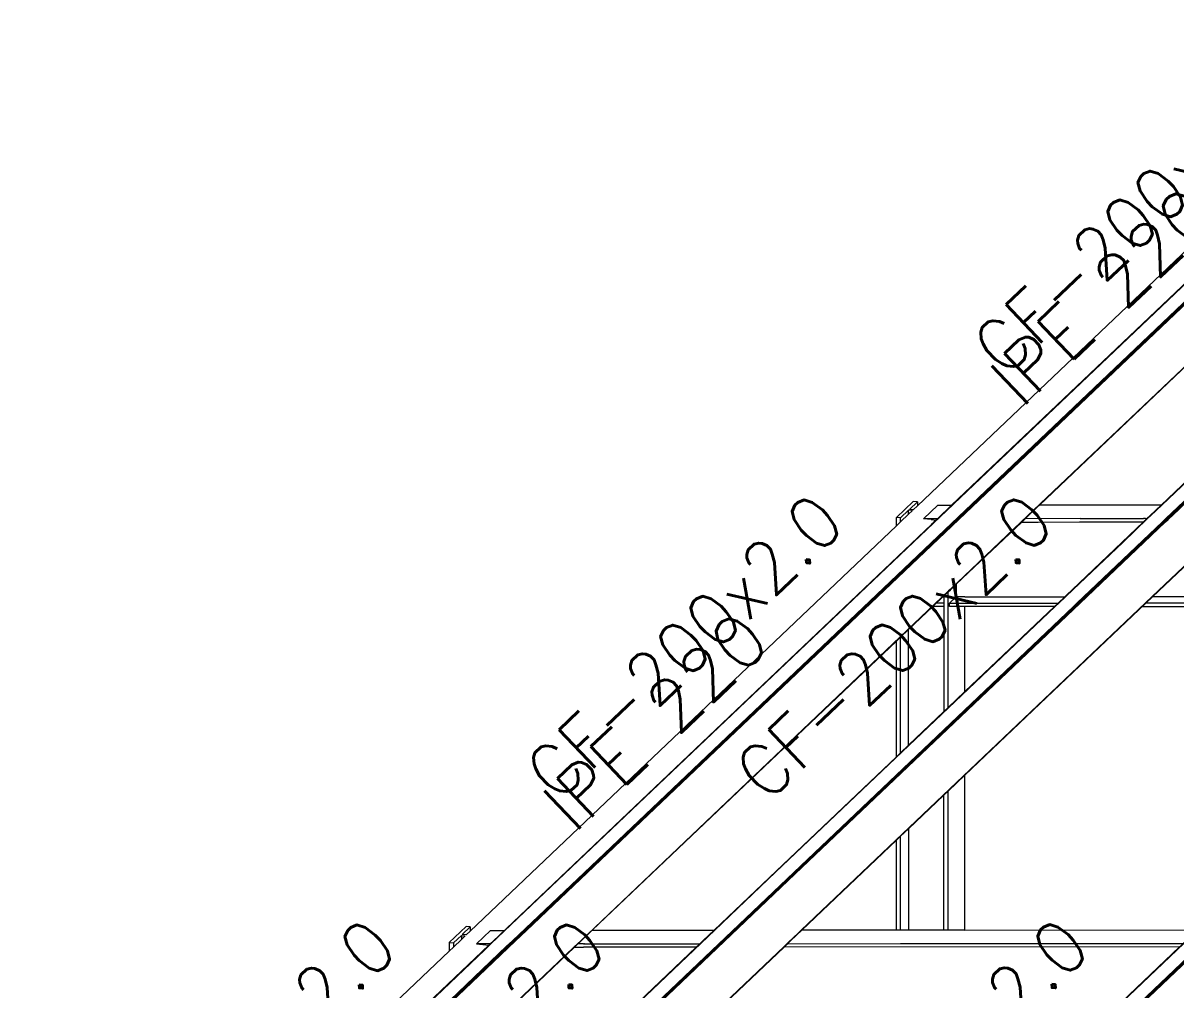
# Model space of a CAD drawing. Header units: millimetres. Extents: x 0 to 42, y 0 to 29.7.
# Drawn here: x 10.632 to 14.018, y 20.312 to 23.153 of the extents above; entities that cross this region are included whole.
import ezdxf
from ezdxf.enums import TextEntityAlignment as Align

# ---------------------------------------------------------------- set-up
doc = ezdxf.new("R2010")
doc.units = ezdxf.units.MM
doc.layers.add('BARRAS_DE_ACERO', color=7, linetype='Continuous', lineweight=9)
doc.layers.add('REFERENCIA_DE_LAS_BARRAS', color=2, linetype='Continuous', lineweight=9)
doc.styles.add('CYPETXT', font='romans__.ttf', dxfattribs={"height": 0.2})

msp = doc.modelspace()

# ---------------------------------------------------------------- linework, layer by layer
at = {"layer": 'BARRAS_DE_ACERO'}
for p, q in [((12.0066, 20.44749), (14.61413, 22.92739)), ((13.259, 21.73426), (14.51051, 22.92452)), ((14.61395, 22.92914), (13.35964, 21.73622)), ((12.10914, 20.4872), (14.6373, 22.89163)), ((14.63687, 22.89597), (12.28168, 20.65604)), ((13.3082, 21.68678), (14.59494, 22.91055)), ((13.99163, 21.69739), (15.26803, 22.91133)), ((14.62383, 22.88117), (13.59507, 21.90276)), ((14.6004, 22.85453), (12.11124, 20.4872)), ((13.56312, 21.68639), (14.66852, 22.73768)), ((13.98903, 21.69696), (15.08704, 22.74121)), ((14.51051, 22.5861), (13.58491, 21.70581)), ((14.51051, 22.5857), (13.61748, 21.73638)), ((14.51051, 22.24531), (13.97561, 21.73659)), ((13.97708, 21.73659), (14.15754, 21.90822)), ((12.28175, 20.65372), (13.59507, 21.90276)), ((14.00576, 21.70606), (14.21206, 21.90227)), ((14.21372, 21.90187), (14.00784, 21.70606)), ((13.24663, 21.7475), (13.19719, 21.70048)), ((13.259, 21.74626), (13.23551, 21.72392)), ((13.259, 21.74626), (13.24663, 21.7475)), ((13.259, 21.74626), (13.259, 21.73426)), ((13.24692, 21.72277), (13.23551, 21.72392)), ((13.24692, 21.72277), (13.259, 21.73426)), ((13.27714, 21.69651), (13.31886, 21.73619)), ((13.31791, 21.69653), (13.35964, 21.73622)), ((13.31886, 21.73619), (13.35964, 21.73622)), ((13.61404, 21.73317), (13.57566, 21.69667)), ((13.61741, 21.73638), (13.61404, 21.73317)), ((13.61748, 21.73638), (13.61741, 21.73638)), ((13.97503, 21.73659), (13.61748, 21.73638)), ((13.9429, 21.70603), (13.93331, 21.69691)), ((13.93534, 21.69689), (13.94495, 21.70603)), ((13.97561, 21.73659), (13.94077, 21.70345)), ((13.97708, 21.73659), (13.94495, 21.70603)), ((13.99825, 21.69694), (14.00784, 21.70606)), ((14.0354, 21.73663), (13.99899, 21.702)), ((14.00576, 21.70606), (14.00052, 21.70108)), ((11.94567, 20.48521), (13.19719, 21.67547)), ((12.0121, 20.45411), (13.30055, 21.67951)), ((13.29728, 21.67691), (12.22851, 20.66045)), ((13.19719, 21.67547), (13.19719, 21.70048)), ((13.31791, 21.69653), (13.27714, 21.69651)), ((13.29908, 21.69431), (13.27714, 21.69651)), ((13.29908, 21.69431), (13.314, 21.69281)), ((13.3082, 21.68678), (13.30055, 21.67951)), ((13.30779, 21.6869), (13.30766, 21.68678)), ((13.314, 21.69281), (13.30779, 21.6869)), ((13.314, 21.69281), (13.31791, 21.69653)), ((13.35513, 21.48858), (13.56312, 21.68639)), ((13.56549, 21.68693), (13.37306, 21.50392)), ((13.69187, 21.46728), (13.92304, 21.68715)), ((13.97875, 21.68718), (13.72773, 21.44844)), ((13.73479, 21.68704), (13.92304, 21.68715)), ((13.73734, 21.69677), (13.92359, 21.69688)), ((13.75223, 21.46731), (13.98846, 21.69198)), ((13.75472, 21.46731), (13.98471, 21.68604)), ((13.7568, 21.46731), (13.98798, 21.68718)), ((13.76316, 21.4801), (13.98626, 21.69228)), ((13.93534, 21.69689), (13.86201, 21.62715)), ((13.92363, 21.68715), (13.86426, 21.63069)), ((13.92304, 21.68715), (13.9236, 21.68768)), ((13.92918, 21.69689), (13.92359, 21.69688)), ((13.93329, 21.69689), (13.9236, 21.68768)), ((13.92363, 21.68715), (13.93387, 21.69689)), ((13.93331, 21.69691), (13.9333, 21.6969)), ((13.93387, 21.69689), (13.93389, 21.69691)), ((13.94077, 21.70345), (13.93389, 21.69691)), ((14.17927, 21.68747), (13.9487, 21.46819)), ((13.94935, 21.4675), (14.18051, 21.68734)), ((13.94971, 21.46743), (14.18072, 21.68713)), ((13.97875, 21.68718), (13.98903, 21.69696)), ((13.99246, 21.69342), (13.98471, 21.68604)), ((13.99112, 21.6969), (13.98626, 21.69228)), ((13.98798, 21.68718), (13.99579, 21.69461)), ((13.98846, 21.69198), (13.99362, 21.69689)), ((13.99116, 21.69694), (13.99112, 21.6969)), ((13.99116, 21.69694), (13.99163, 21.69739)), ((13.99246, 21.69342), (13.9948, 21.69564)), ((13.99367, 21.69694), (13.99362, 21.69689)), ((13.99367, 21.69694), (13.99899, 21.702)), ((13.99483, 21.69567), (13.9948, 21.69564)), ((13.99617, 21.69694), (13.99483, 21.69567)), ((13.99825, 21.69694), (13.99579, 21.69461)), ((13.99617, 21.69694), (13.99724, 21.69796)), ((14.00052, 21.70108), (13.99724, 21.69796)), ((13.86426, 21.63069), (13.6964, 21.47105)), ((13.86201, 21.62715), (13.71619, 21.48846)), ((13.35597, 21.48767), (13.37306, 21.50392)), ((13.37306, 21.50392), (13.37306, 21.46708)), ((12.27021, 20.45676), (13.35075, 21.48441)), ((13.9487, 21.46819), (12.91777, 20.4877)), ((13.31404, 21.44819), (13.33819, 21.47116)), ((13.337, 21.469), (13.337, 21.46963)), ((13.337, 21.46706), (13.337, 21.469)), ((13.33773, 21.47032), (13.33854, 21.47109)), ((13.33819, 21.47116), (13.35577, 21.48788)), ((13.34936, 21.48138), (13.35595, 21.48765)), ((13.35513, 21.48858), (13.35075, 21.48441)), ((13.35595, 21.48765), (13.35597, 21.48767)), ((13.69392, 21.46728), (13.71619, 21.48846)), ((13.74971, 21.46731), (13.75641, 21.47368)), ((13.75986, 21.47696), (13.75641, 21.47368)), ((13.75986, 21.47696), (13.76316, 21.4801)), ((14.52288, 21.46778), (13.94971, 21.46743)), ((11.35914, 19.19372), (13.7196, 21.43868)), ((12.30371, 20.48732), (13.30378, 21.43843)), ((12.84267, 20.65771), (13.66382, 21.43865)), ((12.84625, 20.66251), (13.66234, 21.43865)), ((13.71747, 21.43868), (12.89606, 20.65748)), ((12.89848, 20.65535), (13.72212, 21.43868)), ((12.89966, 20.65411), (13.74569, 21.45872)), ((12.9004, 20.65283), (13.73696, 21.44844)), ((12.91914, 20.4877), (13.94935, 21.4675)), ((13.23304, 21.37076), (13.3042, 21.43843)), ((13.31404, 21.44819), (13.30378, 21.43843)), ((13.3042, 21.43843), (13.31446, 21.44819)), ((13.337, 21.43845), (13.3042, 21.43843)), ((13.31446, 21.44819), (13.33408, 21.46685)), ((13.337, 21.4482), (13.31446, 21.44819)), ((13.337, 21.46685), (13.33408, 21.46685)), ((13.337, 21.46685), (13.337, 21.46706)), ((13.337, 21.46685), (13.337, 21.4482)), ((13.337, 21.4482), (13.337, 21.43845)), ((13.37306, 21.46708), (13.35322, 21.44821)), ((13.35322, 21.44821), (13.67202, 21.44841)), ((13.35322, 21.43846), (13.35322, 21.44821)), ((13.3988, 21.43849), (13.35322, 21.43846)), ((13.3988, 21.4671), (13.37306, 21.46708)), ((13.3988, 21.4671), (13.69187, 21.46728)), ((13.3988, 20.94348), (13.91961, 21.4388)), ((13.3988, 21.18855), (13.3988, 21.43849)), ((13.66176, 21.43865), (13.67202, 21.44841)), ((13.6726, 21.44841), (13.66234, 21.43865)), ((13.66382, 21.43865), (13.67408, 21.44841)), ((13.69187, 21.46728), (13.67202, 21.44841)), ((13.69392, 21.46728), (13.67408, 21.44841)), ((13.71747, 21.43868), (13.72773, 21.44844)), ((13.72987, 21.44844), (13.7196, 21.43868)), ((13.72212, 21.43868), (13.73238, 21.44844)), ((13.72987, 21.44844), (13.74308, 21.461)), ((13.73238, 21.44844), (13.73782, 21.45361)), ((13.7568, 21.46731), (13.73696, 21.44844)), ((13.73782, 21.45361), (13.74439, 21.45986)), ((13.75088, 21.46603), (13.74439, 21.45986)), ((13.75472, 21.46731), (13.74569, 21.45872)), ((13.75088, 21.46603), (13.75223, 21.46731)), ((13.91961, 21.4388), (13.92987, 21.44856)), ((13.91961, 21.4388), (14.51051, 21.43916)), ((13.94971, 21.46743), (13.92987, 21.44856)), ((13.19719, 20.99681), (13.19719, 21.33666)), ((13.34936, 21.14153), (13.3988, 21.18855)), ((13.23304, 21.0309), (13.337, 21.12977)), ((13.19719, 20.99681), (12.84392, 20.66083)), ((13.20955, 21.00856), (13.19719, 20.99681)), ((13.19719, 20.75173), (13.20955, 20.76349)), ((13.20955, 20.76349), (13.23304, 20.78583)), ((13.20955, 20.48789), (13.20955, 20.76349)), ((13.23304, 20.78583), (13.23304, 20.4879)), ((13.19719, 20.75173), (12.91958, 20.4877)), ((13.19719, 20.48788), (13.19719, 20.75173)), ((12.04631, 20.48717), (12.22851, 20.66045)), ((12.28004, 20.65653), (12.06986, 20.45664)), ((12.10415, 20.4872), (12.28168, 20.65604)), ((12.41443, 20.19941), (12.89606, 20.65748)), ((12.44023, 20.21952), (12.89848, 20.65535)), ((12.6617, 20.48754), (12.84392, 20.66083)), ((12.84625, 20.66251), (12.66228, 20.48754)), ((12.84267, 20.65771), (12.66374, 20.48754)), ((12.28175, 20.65372), (12.10666, 20.4872)), ((12.9004, 20.65283), (12.44349, 20.21828)), ((12.89786, 20.65238), (12.89783, 20.65237)), ((12.89786, 20.65238), (12.89966, 20.65411)), ((11.93331, 20.49845), (11.88387, 20.45143)), ((11.92219, 20.47488), (11.94567, 20.49721)), ((11.94567, 20.49721), (11.93331, 20.49845)), ((11.94567, 20.49721), (11.94567, 20.48521)), ((11.96382, 20.44747), (12.00553, 20.48714)), ((12.00553, 20.48714), (12.04631, 20.48717)), ((12.01446, 20.45688), (12.04631, 20.48717)), ((12.07201, 20.45664), (12.10415, 20.4872)), ((12.10666, 20.4872), (12.07453, 20.45664)), ((12.10914, 20.4872), (12.07701, 20.45664)), ((12.07911, 20.45664), (12.11124, 20.4872)), ((12.27157, 20.45676), (12.30371, 20.48732)), ((12.29615, 20.47978), (12.30407, 20.48732)), ((12.30415, 20.48732), (12.6617, 20.48754)), ((12.38059, 20.21824), (12.66374, 20.48754)), ((12.66228, 20.48754), (12.39286, 20.23131)), ((12.6617, 20.48754), (12.62957, 20.45698)), ((12.88698, 20.45842), (12.91777, 20.4877)), ((12.9195, 20.4877), (12.88735, 20.45713)), ((12.91958, 20.4877), (12.9195, 20.4877)), ((13.3988, 20.488), (14.0811, 20.48842)), ((13.82565, 20.19049), (14.13894, 20.48845)), ((14.13679, 20.48845), (13.85476, 20.22022)), ((14.14145, 20.48845), (13.85959, 20.22038)), ((14.14394, 20.48845), (13.86077, 20.21914)), ((12.0121, 20.45411), (11.54032, 20.00542)), ((11.89623, 20.45019), (11.91972, 20.47253)), ((11.91972, 20.47253), (11.93113, 20.47138)), ((11.9336, 20.47373), (11.92219, 20.47488)), ((11.9336, 20.47373), (11.94567, 20.48521)), ((11.99283, 20.37459), (12.07911, 20.45664)), ((12.01417, 20.4566), (12.00459, 20.44749)), ((12.01417, 20.4566), (12.01446, 20.45688)), ((12.05531, 20.44075), (12.07201, 20.45664)), ((12.06142, 20.44861), (12.06986, 20.45664)), ((12.07453, 20.45664), (12.06329, 20.44595)), ((12.06648, 20.44663), (12.07701, 20.45664)), ((12.27021, 20.45676), (12.26063, 20.44765)), ((12.26199, 20.44765), (12.27157, 20.45676)), ((12.26236, 20.44765), (12.27194, 20.45676)), ((12.27194, 20.45676), (12.29615, 20.47978)), ((12.61998, 20.44786), (12.62957, 20.45698)), ((12.86729, 20.43969), (12.88562, 20.45713)), ((12.88735, 20.45713), (12.87917, 20.44935)), ((12.88698, 20.45842), (12.88562, 20.45713)), ((14.04951, 20.45784), (13.79925, 20.21983)), ((13.86176, 20.2181), (14.11387, 20.45787)), ((10.63235, 19.23617), (11.88387, 20.42643)), ((10.70397, 19.20862), (11.98736, 20.42919)), ((12.05269, 20.4403), (10.96672, 19.40749)), ((10.96843, 19.40468), (12.06329, 20.44595)), ((12.00438, 20.44749), (11.96382, 20.44747)), ((11.96382, 20.44747), (12.00067, 20.44376)), ((12.06571, 20.44589), (11.98525, 20.36937)), ((11.98736, 20.42919), (12.0066, 20.44749)), ((12.05531, 20.44075), (11.99221, 20.38074)), ((12.00071, 20.19915), (12.25177, 20.43793)), ((12.06142, 20.44861), (12.05269, 20.4403)), ((12.25218, 20.43789), (12.05974, 20.25487)), ((12.06648, 20.44663), (12.06571, 20.44589)), ((12.22449, 20.41328), (12.25194, 20.43939)), ((12.2518, 20.43796), (12.25177, 20.43793)), ((12.26198, 20.44764), (12.2518, 20.43796)), ((12.26063, 20.44765), (12.25194, 20.43939)), ((12.26219, 20.44741), (12.25218, 20.43789)), ((12.25218, 20.43789), (12.27848, 20.43791)), ((12.26198, 20.44764), (12.26199, 20.44765)), ((12.26235, 20.44764), (12.26219, 20.44741)), ((12.27847, 20.44765), (12.26235, 20.44764)), ((12.26236, 20.44765), (12.26235, 20.44764)), ((12.27847, 20.44765), (12.27849, 20.44765)), ((12.60972, 20.43811), (12.27848, 20.43791)), ((12.27851, 20.44765), (12.27849, 20.44765)), ((12.27853, 20.44765), (12.27851, 20.44765)), ((12.27855, 20.44765), (12.27853, 20.44765)), ((12.27855, 20.44765), (12.27857, 20.44765)), ((12.27859, 20.44765), (12.27857, 20.44765)), ((12.27861, 20.44765), (12.27859, 20.44765)), ((12.27863, 20.44765), (12.27861, 20.44765)), ((12.27863, 20.44765), (12.27865, 20.44765)), ((12.27865, 20.44765), (12.27867, 20.44765)), ((12.27869, 20.44765), (12.27867, 20.44765)), ((12.27869, 20.44765), (12.27871, 20.44765)), ((12.27871, 20.44765), (12.27873, 20.44765)), ((12.27873, 20.44765), (12.27875, 20.44765)), ((12.27875, 20.44765), (12.27877, 20.44765)), ((12.27877, 20.44765), (12.27879, 20.44765)), ((12.27879, 20.44765), (12.27881, 20.44765)), ((12.27881, 20.44765), (12.27883, 20.44765)), ((12.27883, 20.44765), (12.27885, 20.44765)), ((12.27885, 20.44765), (12.27887, 20.44765)), ((12.27887, 20.44765), (12.27889, 20.44765)), ((12.27889, 20.44765), (12.27891, 20.44765)), ((12.27891, 20.44765), (12.27893, 20.44765)), ((12.27895, 20.44765), (12.27893, 20.44765)), ((12.27897, 20.44765), (12.27895, 20.44765)), ((12.27897, 20.44765), (12.27899, 20.44765)), ((12.27899, 20.44765), (12.27901, 20.44765)), ((12.27901, 20.44765), (12.27903, 20.44765)), ((12.27903, 20.44765), (12.27905, 20.44765)), ((12.27905, 20.44765), (12.27907, 20.44765)), ((12.27907, 20.44765), (12.27909, 20.44765)), ((12.27909, 20.44765), (12.27911, 20.44765)), ((12.27911, 20.44765), (12.27913, 20.44765)), ((12.27913, 20.44765), (12.27915, 20.44765)), ((12.27915, 20.44765), (12.27917, 20.44765)), ((12.27917, 20.44765), (12.27919, 20.44765)), ((12.27919, 20.44765), (12.27921, 20.44765)), ((12.27921, 20.44765), (12.27923, 20.44765)), ((12.27923, 20.44765), (12.27925, 20.44765)), ((12.27925, 20.44765), (12.27927, 20.44765)), ((12.27927, 20.44765), (12.27929, 20.44765)), ((12.27929, 20.44765), (12.27931, 20.44765)), ((12.27933, 20.44765), (12.27931, 20.44765)), ((12.27935, 20.44765), (12.27933, 20.44765)), ((12.27937, 20.44765), (12.27935, 20.44765)), ((12.27937, 20.44765), (12.27939, 20.44765)), ((12.27939, 20.44765), (12.27941, 20.44765)), ((12.27941, 20.44765), (12.27943, 20.44765)), ((12.27945, 20.44765), (12.27943, 20.44765)), ((12.27945, 20.44765), (12.27947, 20.44765)), ((12.27949, 20.44765), (12.27947, 20.44765)), ((12.27949, 20.44765), (12.27951, 20.44765)), ((12.27951, 20.44765), (12.27953, 20.44765)), ((12.27953, 20.44765), (12.27955, 20.44765)), ((12.27955, 20.44765), (12.27957, 20.44765)), ((12.27959, 20.44765), (12.27957, 20.44765)), ((12.27961, 20.44765), (12.27959, 20.44765)), ((12.27961, 20.44765), (12.27963, 20.44765)), ((12.27963, 20.44765), (12.27965, 20.44765)), ((12.27965, 20.44765), (12.27967, 20.44765)), ((12.27967, 20.44765), (12.27969, 20.44765)), ((12.27969, 20.44765), (12.27971, 20.44765)), ((12.27971, 20.44765), (12.27973, 20.44765)), ((12.27973, 20.44765), (12.27975, 20.44765)), ((12.27975, 20.44765), (12.27977, 20.44765)), ((12.27977, 20.44765), (12.27979, 20.44765)), ((12.27979, 20.44765), (12.27981, 20.44765)), ((12.27981, 20.44765), (12.27983, 20.44765)), ((12.27983, 20.44765), (12.27985, 20.44765)), ((12.27985, 20.44765), (12.27987, 20.44765)), ((12.27989, 20.44765), (12.27987, 20.44765)), ((12.27991, 20.44765), (12.27989, 20.44765)), ((12.27991, 20.44765), (12.27993, 20.44765)), ((12.27993, 20.44765), (12.27995, 20.44765)), ((12.27995, 20.44765), (12.27997, 20.44765)), ((12.27997, 20.44765), (12.27999, 20.44765)), ((12.27999, 20.44765), (12.28001, 20.44765)), ((12.28001, 20.44765), (12.28003, 20.44765)), ((12.28003, 20.44765), (12.28005, 20.44765)), ((12.28005, 20.44765), (12.28007, 20.44765)), ((12.28007, 20.44765), (12.28009, 20.44765)), ((12.28009, 20.44765), (12.28011, 20.44765)), ((12.28011, 20.44765), (12.28013, 20.44765)), ((12.28013, 20.44765), (12.28015, 20.44765)), ((12.28015, 20.44765), (12.28017, 20.44765)), ((12.28017, 20.44765), (12.28019, 20.44765)), ((12.28019, 20.44765), (12.28021, 20.44765)), ((12.28021, 20.44765), (12.28023, 20.44765)), ((12.28023, 20.44765), (12.28025, 20.44765)), ((12.28025, 20.44765), (12.28027, 20.44765)), ((12.28027, 20.44765), (12.28029, 20.44765)), ((12.28029, 20.44765), (12.28031, 20.44765)), ((12.28031, 20.44765), (12.28033, 20.44765)), ((12.28033, 20.44765), (12.28035, 20.44765)), ((12.28037, 20.44765), (12.28035, 20.44765)), ((12.28039, 20.44765), (12.28037, 20.44765)), ((12.28039, 20.44765), (12.28041, 20.44765)), ((12.28041, 20.44765), (12.28043, 20.44765)), ((12.28043, 20.44765), (12.28045, 20.44765)), ((12.28045, 20.44765), (12.28047, 20.44765)), ((12.28047, 20.44765), (12.28049, 20.44765)), ((12.28049, 20.44765), (12.28051, 20.44765)), ((12.28051, 20.44765), (12.28053, 20.44765)), ((12.28053, 20.44765), (12.28055, 20.44765)), ((12.28055, 20.44765), (12.28057, 20.44765)), ((12.28057, 20.44765), (12.28059, 20.44765)), ((12.28059, 20.44765), (12.28061, 20.44765)), ((12.28061, 20.44765), (12.28063, 20.44765)), ((12.28063, 20.44765), (12.28065, 20.44765)), ((12.28065, 20.44765), (12.28067, 20.44765)), ((12.28067, 20.44765), (12.28069, 20.44765)), ((12.28069, 20.44765), (12.28071, 20.44765)), ((12.28071, 20.44765), (12.28073, 20.44765)), ((12.28073, 20.44765), (12.28075, 20.44765)), ((12.28075, 20.44765), (12.28077, 20.44765)), ((12.28077, 20.44765), (12.28079, 20.44765)), ((12.28079, 20.44765), (12.28081, 20.44765)), ((12.28081, 20.44765), (12.28083, 20.44765)), ((12.28083, 20.44765), (12.28085, 20.44765)), ((12.28085, 20.44765), (12.28087, 20.44765)), ((12.28087, 20.44765), (12.28089, 20.44765)), ((12.28089, 20.44765), (12.28091, 20.44765)), ((12.28091, 20.44765), (12.28093, 20.44765)), ((12.28095, 20.44765), (12.28093, 20.44765)), ((12.28097, 20.44765), (12.28095, 20.44765)), ((12.28099, 20.44765), (12.28097, 20.44765)), ((12.28101, 20.44765), (12.28099, 20.44765)), ((12.28101, 20.44765), (12.28103, 20.44765)), ((12.28103, 20.44765), (12.28105, 20.44765)), ((12.28105, 20.44765), (12.28107, 20.44765)), ((12.28107, 20.44765), (12.28109, 20.44765)), ((12.28109, 20.44765), (12.28111, 20.44765)), ((12.28111, 20.44765), (12.28113, 20.44765)), ((12.28113, 20.44765), (12.28115, 20.44765)), ((12.28115, 20.44765), (12.28117, 20.44765)), ((12.28117, 20.44765), (12.28119, 20.44765)), ((12.28119, 20.44765), (12.28121, 20.44765)), ((12.28121, 20.44765), (12.28123, 20.44765)), ((12.28123, 20.44765), (12.28125, 20.44765)), ((12.28125, 20.44765), (12.28127, 20.44765)), ((12.28127, 20.44765), (12.28129, 20.44765)), ((12.28131, 20.44765), (12.28129, 20.44765)), ((12.28131, 20.44765), (12.28133, 20.44765)), ((12.28133, 20.44765), (12.28135, 20.44765)), ((12.28135, 20.44765), (12.28137, 20.44765)), ((12.28139, 20.44765), (12.28137, 20.44765)), ((12.28139, 20.44765), (12.28141, 20.44765)), ((12.28141, 20.44765), (12.28143, 20.44765)), ((12.28145, 20.44765), (12.28143, 20.44765)), ((12.28145, 20.44765), (12.28147, 20.44765)), ((12.28147, 20.44765), (12.28149, 20.44765)), ((12.28149, 20.44765), (12.28151, 20.44765)), ((12.28151, 20.44765), (12.28153, 20.44765)), ((12.28155, 20.44765), (12.28153, 20.44765)), ((12.28155, 20.44765), (12.28157, 20.44765)), ((12.28157, 20.44765), (12.28159, 20.44765)), ((12.28161, 20.44765), (12.28159, 20.44765)), ((12.28161, 20.44765), (12.28163, 20.44765)), ((12.28163, 20.44765), (12.28165, 20.44765)), ((12.28165, 20.44765), (12.28167, 20.44765)), ((12.28169, 20.44765), (12.28167, 20.44765)), ((12.28169, 20.44765), (12.28171, 20.44765)), ((12.28171, 20.44765), (12.28173, 20.44765)), ((12.28175, 20.44765), (12.28173, 20.44765)), ((12.28177, 20.44765), (12.28175, 20.44765)), ((12.28177, 20.44765), (12.28179, 20.44765)), ((12.28179, 20.44765), (12.28181, 20.44765)), ((12.28183, 20.44765), (12.28181, 20.44765)), ((12.28183, 20.44765), (12.28185, 20.44765)), ((12.28187, 20.44765), (12.28185, 20.44765)), ((12.28189, 20.44765), (12.28187, 20.44765)), ((12.28191, 20.44765), (12.28189, 20.44765)), ((12.28191, 20.44765), (12.28193, 20.44765)), ((12.28193, 20.44765), (12.28195, 20.44765)), ((12.28195, 20.44765), (12.28197, 20.44765)), ((12.28199, 20.44765), (12.28197, 20.44765)), ((12.28201, 20.44765), (12.28199, 20.44765)), ((12.28201, 20.44765), (12.28203, 20.44765)), ((12.28203, 20.44765), (12.28205, 20.44765)), ((12.28205, 20.44765), (12.28207, 20.44765)), ((12.28207, 20.44765), (12.28209, 20.44765)), ((12.28209, 20.44765), (12.28211, 20.44765)), ((12.28211, 20.44765), (12.28213, 20.44765)), ((12.28213, 20.44765), (12.28215, 20.44765)), ((12.28215, 20.44765), (12.28217, 20.44765)), ((12.28217, 20.44765), (12.28219, 20.44765)), ((12.28219, 20.44765), (12.28221, 20.44765)), ((12.28221, 20.44765), (12.28223, 20.44765)), ((12.28225, 20.44765), (12.28223, 20.44765)), ((12.28225, 20.44765), (12.28227, 20.44765)), ((12.28227, 20.44765), (12.28229, 20.44765)), ((12.28229, 20.44765), (12.28231, 20.44765)), ((12.28231, 20.44765), (12.28233, 20.44765)), ((12.28233, 20.44765), (12.28235, 20.44765)), ((12.28235, 20.44765), (12.28237, 20.44765)), ((12.28237, 20.44765), (12.28239, 20.44765)), ((12.28239, 20.44765), (12.28241, 20.44765)), ((12.28241, 20.44765), (12.28243, 20.44765)), ((12.28243, 20.44765), (12.28245, 20.44765)), ((12.28245, 20.44765), (12.28247, 20.44765)), ((12.28247, 20.44765), (12.28249, 20.44765)), ((12.28249, 20.44765), (12.28251, 20.44765)), ((12.28251, 20.44765), (12.28253, 20.44765)), ((12.28255, 20.44765), (12.28253, 20.44765)), ((12.28255, 20.44765), (12.28257, 20.44765)), ((12.28257, 20.44765), (12.28259, 20.44765)), ((12.28259, 20.44765), (12.28261, 20.44765)), ((12.28261, 20.44765), (12.28263, 20.44765)), ((12.28263, 20.44765), (12.28265, 20.44765)), ((12.28265, 20.44765), (12.28267, 20.44765)), ((12.28267, 20.44765), (12.28269, 20.44765)), ((12.28269, 20.44765), (12.28271, 20.44765)), ((12.28273, 20.44765), (12.28271, 20.44765)), ((12.28273, 20.44765), (12.28275, 20.44765)), ((12.28275, 20.44765), (12.28277, 20.44765)), ((12.28277, 20.44765), (12.28279, 20.44765)), ((12.28279, 20.44765), (12.28281, 20.44765)), ((12.28281, 20.44765), (12.28283, 20.44765)), ((12.28283, 20.44765), (12.28285, 20.44765)), ((12.28287, 20.44765), (12.28285, 20.44765)), ((12.28287, 20.44765), (12.28289, 20.44765)), ((12.28289, 20.44765), (12.28291, 20.44765)), ((12.28291, 20.44765), (12.28293, 20.44765)), ((12.28293, 20.44765), (12.28295, 20.44765)), ((12.28297, 20.44765), (12.28295, 20.44765)), ((12.28297, 20.44765), (12.28299, 20.44765)), ((12.28299, 20.44765), (12.28301, 20.44765)), ((12.28301, 20.44765), (12.28303, 20.44765)), ((12.28305, 20.44765), (12.28303, 20.44765)), ((12.28305, 20.44765), (12.28307, 20.44765)), ((12.28307, 20.44765), (12.28309, 20.44765)), ((12.28309, 20.44765), (12.28311, 20.44765)), ((12.28313, 20.44765), (12.28311, 20.44765)), ((12.28313, 20.44765), (12.28315, 20.44765)), ((12.28315, 20.44765), (12.28317, 20.44765)), ((12.28317, 20.44765), (12.28319, 20.44765)), ((12.28319, 20.44765), (12.28321, 20.44765)), ((12.28321, 20.44765), (12.28323, 20.44765)), ((12.28323, 20.44765), (12.28325, 20.44765)), ((12.28325, 20.44765), (12.28327, 20.44765)), ((12.28329, 20.44765), (12.28327, 20.44765)), ((12.28329, 20.44765), (12.28331, 20.44765)), ((12.28331, 20.44765), (12.28333, 20.44765)), ((12.28333, 20.44765), (12.28335, 20.44765)), ((12.28337, 20.44765), (12.28335, 20.44765)), ((12.28337, 20.44765), (12.28339, 20.44765)), ((12.28339, 20.44765), (12.28341, 20.44765)), ((12.28341, 20.44765), (12.28343, 20.44765)), ((12.28343, 20.44765), (12.28345, 20.44765)), ((12.28345, 20.44765), (12.28347, 20.44765)), ((12.28347, 20.44765), (12.28349, 20.44765)), ((12.28349, 20.44765), (12.28351, 20.44765)), ((12.28353, 20.44765), (12.28351, 20.44765)), ((12.28353, 20.44765), (12.28355, 20.44765)), ((12.28357, 20.44765), (12.28355, 20.44765)), ((12.28357, 20.44765), (12.28359, 20.44765)), ((12.28359, 20.44765), (12.28361, 20.44765)), ((12.28361, 20.44765), (12.28363, 20.44765)), ((12.28365, 20.44765), (12.28363, 20.44765)), ((12.28367, 20.44765), (12.28365, 20.44765)), ((12.28367, 20.44765), (12.28369, 20.44765)), ((12.28369, 20.44765), (12.28371, 20.44765)), ((12.28371, 20.44765), (12.28373, 20.44765)), ((12.28375, 20.44765), (12.28373, 20.44765)), ((12.28375, 20.44765), (12.28377, 20.44765)), ((12.28377, 20.44765), (12.28379, 20.44765)), ((12.28381, 20.44765), (12.28379, 20.44765)), ((12.28383, 20.44765), (12.28381, 20.44765)), ((12.28385, 20.44765), (12.28383, 20.44765)), ((12.28385, 20.44765), (12.28387, 20.44765)), ((12.28387, 20.44765), (12.28389, 20.44765)), ((12.28389, 20.44765), (12.28391, 20.44765)), ((12.28391, 20.44765), (12.28393, 20.44765)), ((12.28393, 20.44765), (12.28395, 20.44765)), ((12.28395, 20.44765), (12.28397, 20.44765)), ((12.28399, 20.44765), (12.28397, 20.44765)), ((12.28401, 20.44765), (12.28399, 20.44765)), ((12.28401, 20.44765), (12.28403, 20.44765)), ((12.28403, 20.44765), (12.28405, 20.44765)), ((12.28405, 20.44765), (12.28407, 20.44765)), ((12.28407, 20.44765), (12.28409, 20.44765)), ((12.28409, 20.44765), (12.28411, 20.44765)), ((12.28413, 20.44765), (12.28411, 20.44765)), ((12.28415, 20.44765), (12.28413, 20.44765)), ((12.28417, 20.44765), (12.28415, 20.44765)), ((12.28417, 20.44765), (12.28419, 20.44765)), ((12.28421, 20.44765), (12.28419, 20.44765)), ((12.28423, 20.44765), (12.28421, 20.44765)), ((12.28423, 20.44765), (12.28425, 20.44765)), ((12.28425, 20.44765), (12.28427, 20.44765)), ((12.28429, 20.44765), (12.28427, 20.44765)), ((12.28429, 20.44765), (12.28431, 20.44765)), ((12.28431, 20.44765), (12.28433, 20.44765)), ((12.28433, 20.44765), (12.28435, 20.44765)), ((12.28437, 20.44765), (12.28435, 20.44765)), ((12.28439, 20.44765), (12.28437, 20.44765)), ((12.28439, 20.44765), (12.28441, 20.44765)), ((12.28441, 20.44765), (12.28443, 20.44765)), ((12.28445, 20.44765), (12.28443, 20.44765)), ((12.28447, 20.44765), (12.28445, 20.44765)), ((12.28449, 20.44765), (12.28447, 20.44765)), ((12.28449, 20.44765), (12.28451, 20.44765)), ((12.28451, 20.44765), (12.28453, 20.44765)), ((12.28453, 20.44765), (12.28455, 20.44765)), ((12.28457, 20.44765), (12.28455, 20.44765)), ((12.28459, 20.44765), (12.28457, 20.44765)), ((12.28459, 20.44765), (12.28461, 20.44765)), ((12.28461, 20.44765), (12.28463, 20.44765)), ((12.28465, 20.44765), (12.28463, 20.44765)), ((12.28467, 20.44765), (12.28465, 20.44765)), ((12.28467, 20.44765), (12.28469, 20.44765)), ((12.28469, 20.44765), (12.28471, 20.44765)), ((12.28471, 20.44765), (12.28473, 20.44765)), ((12.28475, 20.44765), (12.28473, 20.44765)), ((12.28475, 20.44765), (12.28477, 20.44765)), ((12.28477, 20.44765), (12.28479, 20.44765)), ((12.28479, 20.44765), (12.28481, 20.44765)), ((12.28483, 20.44765), (12.28481, 20.44765)), ((12.28483, 20.44765), (12.28485, 20.44765)), ((12.28485, 20.44765), (12.28487, 20.44765)), ((12.28489, 20.44765), (12.28487, 20.44765)), ((12.28489, 20.44765), (12.28491, 20.44765)), ((12.28491, 20.44765), (12.28493, 20.44765)), ((12.28493, 20.44765), (12.28495, 20.44765)), ((12.28497, 20.44765), (12.28495, 20.44765)), ((12.28497, 20.44765), (12.28499, 20.44765)), ((12.28499, 20.44765), (12.28501, 20.44765)), ((12.28501, 20.44765), (12.28503, 20.44765)), ((12.28503, 20.44765), (12.28505, 20.44765)), ((12.28507, 20.44765), (12.28505, 20.44765)), ((12.28507, 20.44765), (12.28509, 20.44765)), ((12.28509, 20.44765), (12.28511, 20.44765)), ((12.28513, 20.44765), (12.28511, 20.44765)), ((12.28515, 20.44765), (12.28513, 20.44765)), ((12.28515, 20.44765), (12.28517, 20.44765)), ((12.28517, 20.44765), (12.28519, 20.44765)), ((12.28519, 20.44765), (12.28521, 20.44765)), ((12.28523, 20.44765), (12.28521, 20.44765)), ((12.28523, 20.44765), (12.28525, 20.44765)), ((12.28525, 20.44765), (12.28527, 20.44765)), ((12.28529, 20.44765), (12.28527, 20.44765)), ((12.28531, 20.44765), (12.28529, 20.44765)), ((12.28533, 20.44765), (12.28531, 20.44765)), ((12.28533, 20.44765), (12.28535, 20.44765)), ((12.28537, 20.44765), (12.28535, 20.44765)), ((12.28539, 20.44765), (12.28537, 20.44765)), ((12.28541, 20.44765), (12.61998, 20.44786)), ((12.60972, 20.43811), (12.37855, 20.21824)), ((12.61998, 20.44786), (12.60972, 20.43811)), ((12.86729, 20.43969), (12.63539, 20.21914)), ((12.86741, 20.43809), (12.6364, 20.21839)), ((12.86722, 20.4383), (12.6527, 20.2343)), ((12.86742, 20.4385), (12.86722, 20.4383)), ((12.86742, 20.4381), (12.86741, 20.43809)), ((12.86742, 20.4385), (12.86752, 20.4386)), ((12.86759, 20.43826), (12.86742, 20.4381)), ((12.87761, 20.44779), (12.86759, 20.43826)), ((14.0291, 20.43896), (12.86759, 20.43826)), ((12.87917, 20.44935), (12.87776, 20.44801)), ((12.87881, 20.44801), (13.20955, 20.44822)), ((13.79792, 20.21909), (14.0291, 20.43896)), ((14.04139, 20.44872), (13.79995, 20.2191)), ((11.99221, 20.38074), (10.75984, 19.20868)), ((10.97067, 19.40445), (11.98525, 20.36937)), ((11.99283, 20.37459), (10.971, 19.40278))]:
    msp.add_line(p, q, dxfattribs=at)
for points in [[(14.90487, 23.1529), (14.68152, 22.94048), (14.67845, 22.93756), (14.67843, 22.93754), (12.28004, 20.65653)], [(14.15724, 21.90987), (13.97503, 21.73659), (13.9429, 21.70603)], [(13.19719, 21.67547), (13.20955, 21.68723), (13.23304, 21.70957)], [(13.23304, 21.70957), (13.23304, 21.72157), (13.20955, 21.69923)], [(13.23304, 21.70957), (13.24445, 21.72042), (13.23304, 21.72157)], [(13.58491, 21.70581), (13.35578, 21.48789), (13.35577, 21.48788)], [(13.20955, 21.68723), (13.20955, 21.69923), (13.19719, 21.70048)], [(13.29728, 21.67691), (13.30051, 21.67998), (13.30766, 21.68678)], [(13.73734, 21.69677), (13.57566, 21.69667), (13.57553, 21.69648), (13.56549, 21.68693), (13.61398, 21.68697), (13.73479, 21.68704)], [(13.92918, 21.69689), (13.93329, 21.69689), (13.9333, 21.6969)], [(13.33408, 21.46685), (13.3362, 21.46887), (13.33634, 21.469), (13.337, 21.46963), (13.33773, 21.47032)], [(13.34936, 21.14153), (13.34936, 21.48138), (13.33854, 21.47109)], [(13.6964, 21.47105), (13.69448, 21.46922), (13.69244, 21.46728), (13.6726, 21.44841)], [(13.337, 21.43845), (13.337, 21.12977), (13.34936, 21.14153)], [(13.3988, 21.4671), (13.67255, 21.46726), (13.69187, 21.46728)], [(13.3988, 21.18855), (13.66176, 21.43865), (13.3988, 21.43849)], [(13.74971, 21.46731), (13.74969, 21.46729), (13.74308, 21.461)], [(14.52303, 21.44894), (14.51052, 21.44893), (13.92987, 21.44856)], [(13.23304, 21.0309), (13.23304, 21.37076), (13.20955, 21.34842)], [(13.19719, 21.33666), (12.30415, 20.48732), (12.30407, 20.48732)], [(13.23304, 21.0309), (13.20955, 21.00856), (13.20955, 21.34842), (13.19719, 21.33666)], [(13.3988, 20.488), (13.3988, 20.94348), (13.34936, 20.89646)], [(13.34936, 20.48797), (13.34936, 20.89646), (13.337, 20.8847)], [(13.337, 20.48796), (13.337, 20.8847), (13.23304, 20.78583)], [(12.89783, 20.65237), (12.42156, 20.1994), (12.41131, 20.18964)], [(12.91914, 20.4877), (12.887, 20.45713), (12.88067, 20.45111), (12.87742, 20.44802)], [(13.3988, 20.488), (13.34936, 20.48797), (13.337, 20.48796), (13.23304, 20.4879), (13.20955, 20.48789), (13.19719, 20.48788), (12.91958, 20.4877)], [(11.88387, 20.45143), (11.89623, 20.45019), (11.89623, 20.43819), (11.91972, 20.46053)], [(11.91972, 20.47253), (11.91972, 20.46053), (11.93113, 20.47138)], [(13.3988, 20.44834), (14.03938, 20.44874), (14.04895, 20.45784)], [(12.00067, 20.44376), (10.91519, 19.41141), (10.72913, 19.23445)], [(11.88387, 20.45143), (11.88387, 20.42643), (11.89623, 20.43819)], [(12.00067, 20.44376), (12.00459, 20.44749), (12.00438, 20.44749)], [(12.28541, 20.44765), (12.2854, 20.44765), (12.28539, 20.44765)], [(12.87742, 20.44802), (12.86753, 20.4386), (12.86752, 20.4386)], [(12.87881, 20.44801), (12.87776, 20.44801), (12.87761, 20.44779)], [(13.20955, 20.44822), (13.337, 20.44829), (13.3988, 20.44834)], [(12.22449, 20.41328), (11.99934, 20.19915), (11.99897, 20.1988)]]:
    msp.add_lwpolyline(points, dxfattribs=at)

# ---------------------------------------------------------------- texts
at = {"layer": 'REFERENCIA_DE_LAS_BARRAS', "style": 'CYPETXT'}
for s, width, p, p2 in [('CF-200x2.0', 0.812714, (13.51495, 22.10914), (14.36712, 22.92065)), ('IPE 220', 0.844169, (13.56417, 22.01723), (14.14749, 22.57272)), ('CF-200x2.0', 0.812714, (12.20163, 20.8601), (13.05379, 21.67161)), ('CF-200x2.0', 0.812714, (12.81704, 20.86047), (13.66921, 21.67198)), ('IPE 220', 0.844169, (12.25085, 20.76819), (12.83417, 21.32368)), ('CF-200x2.0', 0.812714, (10.88831, 19.61105), (11.74047, 20.42257)), ('CF-200x2.0', 0.812714, (11.50372, 19.61143), (12.35589, 20.42294)), ('CF-200x2.0', 0.812714, (12.92308, 19.61228), (13.77525, 20.4238))]:
    msp.add_text(s, height=0.153333, rotation=43.60023, dxfattribs=dict(at, width=width)).set_placement(p, p2, align=Align.FIT)

doc.saveas('drawing.dxf')
